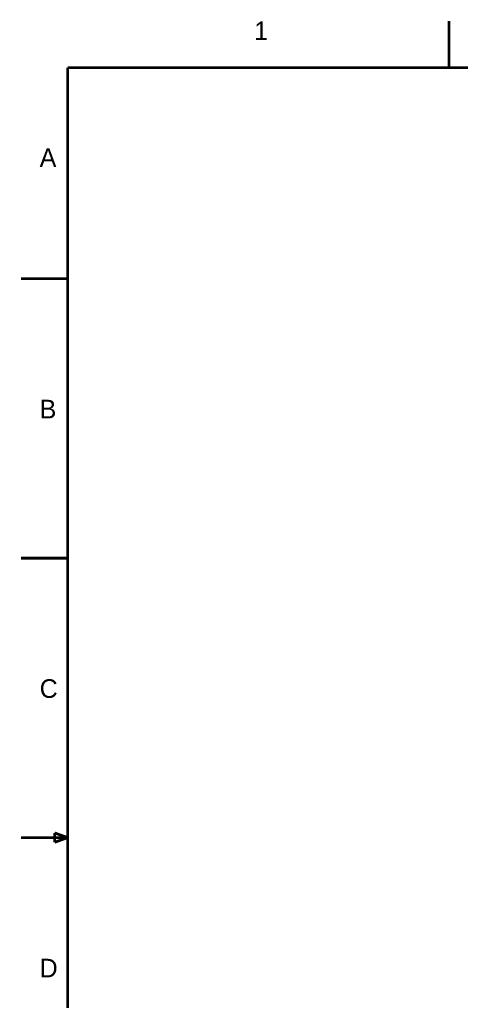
# Model space of a CAD drawing. Extents: x -173 to 447, y -249 to 197.
# Drawn here: x -172.8 to -52.5, y -70.5 to 197.1 of the extents above; entities that cross this region are included whole.
import ezdxf

# ---------------------------------------------------------------- set-up
doc = ezdxf.new("R2010")
doc.units = 0
doc.layers.add('BG_DIMENSION', color=2, linetype='CONTINUOUS')
doc.layers.add('BG_SILKSCREEN_TOP', color=7, linetype='CONTINUOUS')

msp = doc.modelspace()

# ---------------------------------------------------------------- linework, layer by layer
at = {"layer": 'BG_DIMENSION', "const_width": 0.762}
for points in [[(-55.848758, 184.054242), (-55.848758, 196.754242)], [(-159.734758, 184.054242), (434.117242, 184.054242)], [(-159.734758, -235.807758), (-159.734758, 184.054242)], [(-159.734758, 126.523242), (-172.434758, 126.523242)], [(-159.734758, 50.323242), (-172.434758, 50.323242)], [(-159.734758, -25.876758), (-172.434758, -25.876758)], [(-159.724344, -25.8699), (-163.280344, -24.5999)], [(-163.280344, -24.5999), (-163.280344, -27.1399)], [(-163.280344, -27.1399), (-159.724344, -25.8699)]]:
    msp.add_lwpolyline(points, dxfattribs=at)
at = {"layer": 'BG_SILKSCREEN_TOP', "const_width": 0.762}
for points in [[(-55.848758, 184.054242), (-55.848758, 196.754242)], [(-159.734758, 184.054242), (434.117242, 184.054242)], [(-159.734758, -235.807758), (-159.734758, 184.054242)], [(-159.734758, 126.523242), (-172.434758, 126.523242)], [(-159.734758, 50.323242), (-172.434758, 50.323242)], [(-159.734758, -25.876758), (-172.434758, -25.876758)], [(-159.724344, -25.8699), (-163.280344, -24.5999)], [(-163.280344, -24.5999), (-163.280344, -27.1399)], [(-163.280344, -27.1399), (-159.724344, -25.8699)]]:
    msp.add_lwpolyline(points, dxfattribs=at)

# ---------------------------------------------------------------- texts
at = {"layer": 'BG_DIMENSION'}
for s, p in [('1', (-108.934758, 191.547242)), ('A', (-167.354758, 157.003242)), ('B', (-167.354758, 88.423242)), ('C', (-167.354758, 12.223242)), ('D', (-167.354758, -63.976758))]:
    msp.add_text(s, height=5.08, dxfattribs=at).set_placement(p)
at = {"layer": 'BG_SILKSCREEN_TOP'}
for s, p in [('1', (-108.934758, 191.547242)), ('A', (-167.354758, 157.003242)), ('B', (-167.354758, 88.423242)), ('C', (-167.354758, 12.223242)), ('D', (-167.354758, -63.976758))]:
    msp.add_text(s, height=5.08, dxfattribs=at).set_placement(p)

doc.saveas('drawing.dxf')
